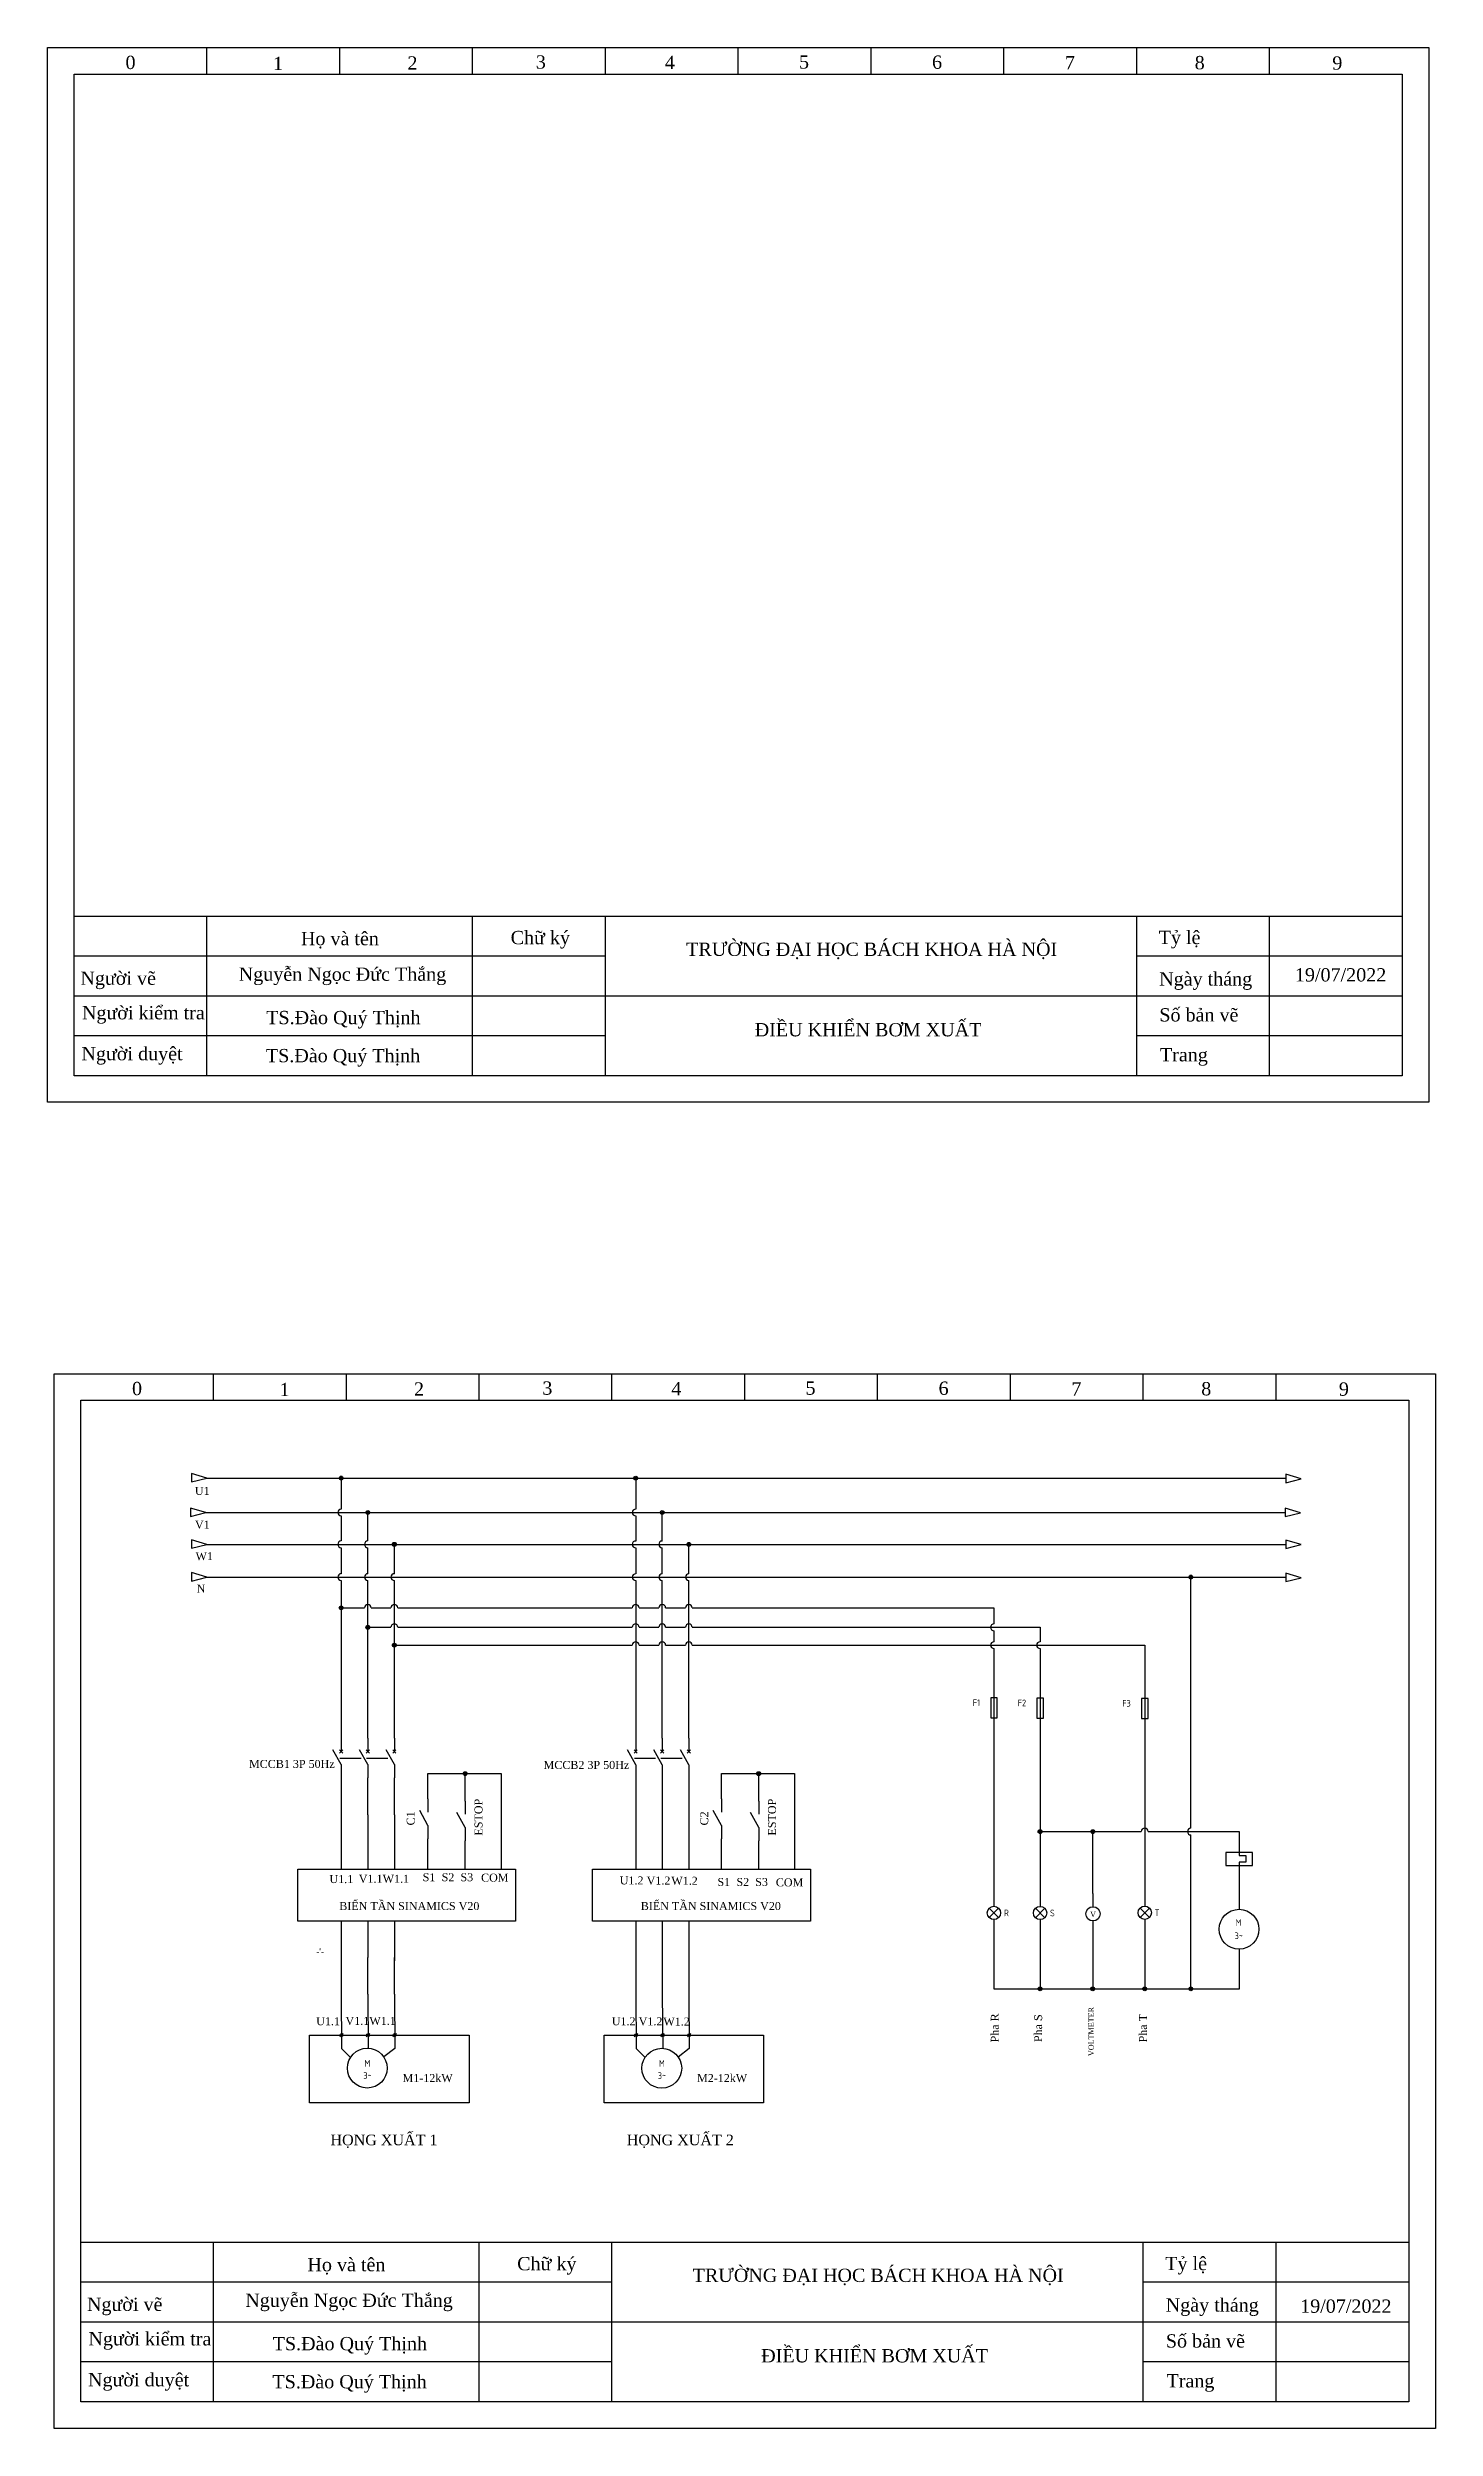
# Model space of a CAD drawing. Header units: inches. Extents: x 1440 to 4102, y 4 to 1474.
# Drawn here: x 1451 to 1974, y 4 to 900 of the extents above; entities that cross this region are included whole.
import ezdxf
from ezdxf.enums import TextEntityAlignment as Align

# ---------------------------------------------------------------- set-up
doc = ezdxf.new("R2010")
doc.units = ezdxf.units.IN
doc.header["$MEASUREMENT"] = 0
for name, color, linetype in [('LINK', 9, 'Continuous'), ('MISC', 7, 'Continuous'), ('SYMS', 7, 'Continuous'), ('TAGS', 150, 'Continuous'), ('WIRES', 7, 'Continuous'), ('XREF', 7, 'Continuous'), ('YEL_14_THHN', 2, 'Continuous')]:
    doc.layers.add(name, color=color, linetype=linetype)
doc.layers.add('Net chu', color=240, linetype='Continuous', lineweight=25)
doc.layers.add('Net vien', color=5, linetype='Continuous', lineweight=25)
doc.styles.get("Standard").update_dxf_attribs({"font": 'times.ttf', "height": 5})
doc.styles.add('WD_IEC', font='ISOCP2.shx', dxfattribs={"width": 0.9, "height": 4})

# ---------------------------------------------------------------- blocks, each defined once
blk = doc.blocks.new('DATN')
at = {"layer": 'Net vien'}
for p, q in [((50, 377), (50, 387)), ((100, 377), (100, 387)), ((150, 377), (150, 387)), ((200, 377), (200, 387)), ((250, 377), (250, 387)), ((300, 377), (300, 387)), ((350, 377), (350, 387)), ((400, 377), (400, 387)), ((400, 377), (400, 387)), ((400, 377), (400, 387)), ((400, 377), (400, 387)), ((400, 377), (400, 387)), ((400, 377), (400, 387)), ((400, 377), (400, 387)), ((400, 377), (400, 387)), ((450, 377), (450, 387)), ((0, 0), (0, 377)), ((0, 377), (500, 377)), ((500, 377), (500, 0)), ((500, 60), (0, 60)), ((50, 0), (50, 60)), ((150, 0), (150, 60)), ((200, 0), (200, 60)), ((400, 0), (400, 60)), ((450, 0), (450, 60)), ((200, 45), (0, 45)), ((500, 45), (400, 45)), ((500, 30), (0, 30)), ((200, 15), (0, 15)), ((500, 15), (400, 15)), ((500, 0), (0, 0)), ((500, 0), (0, 0))]:
    blk.add_line(p, q, dxfattribs=at)
blk.add_lwpolyline([(-10, -10), (-10, 387), (510, 387), (510, -10), (-10, -10)], close=True, dxfattribs=at)
at = {"layer": 'Net chu', "char_height": 5, "attachment_point": 1}
for s, width, insert in [('0', 5.5431, (19.32, 383.92)), ('1', 5.5431, (74.86, 383.54)), ('2', 5.5431, (125.47, 383.73)), ('3', 5.5431, (173.79, 384.09)), ('4', 5.5431, (222.35, 383.89)), ('5', 5.5431, (272.86, 384.09)), ('6', 5.5431, (322.96, 384.04)), ('7', 5.5431, (372.97, 383.78)), ('8', 5.5431, (421.84, 383.84)), ('9', 5.5431, (473.65, 383.71)), ('\\pxqc;Họ và tên', 58.6836, (70.7, 54.14)), ('\\pxqc;Chữ ký', 33.3231, (158.83, 54.51)), ('\\pxql;Tỷ lệ', 33.3231, (408.29, 54.56)), ('\\pxqc;TRƯỜNG ĐẠI HỌC BÁCH KHOA HÀ NỘI', 142.8898, (228.78, 50.11)), ('\\pxql;Người vẽ', 41.5076, (2.36, 39.22)), ('\\pxqc;Nguyễn Ngọc Đức Thắng', 92.8933, (54.57, 40.74)), ('\\pxql;Ngày tháng', 36.6969, (408.48, 38.95)), ('\\pxql;Người kiểm tra', 45.5789, (2.92, 26.23)), ('\\pxql;Số bản vẽ', 33.3231, (408.53, 25.42)), ('\\pxql;Người duyệt', 41.5076, (2.75, 10.82)), ('\\pxql;Trang', 33.3231, (408.76, 10.41))]:
    blk.add_mtext_dynamic_manual_height_columns(s, width=width, gutter_width=25, heights=[0], dxfattribs=dict(at, insert=insert))
blk = doc.blocks.new('WDDOT')
for radius in [0.72, 0.449, 0.223]:
    blk.add_circle((0, 0), radius)
blk = doc.blocks.new('VCB1')
for p, q in [((0, -2.5), (-3.12, 3.12)), ((0.62, 1.88), (-0.62, 3.12)), ((-0.62, 1.88), (0.62, 3.12)), ((0, 7.5), (0, 2.5)), ((0, -2.5), (0, -7.5))]:
    blk.add_line(p, q)
at = {"style": 'WD_IEC'}
for tag, p in [('TAG1', (-8, -1.75)), ('INST', (-8, 5.25)), ('LOC', (-8, 1.75)), ('RATING1', (-8, -6.35)), ('DESC2', (-8, -17.85)), ('DESC1', (-8, -14.35)), ('DESC3', (-8, -21.35))]:
    blk.add_attdef(tag, text='', height=2.5, dxfattribs=at).set_placement(p, align=Align.RIGHT)
blk.add_attdef('TERM01', text='', height=2, rotation=90, dxfattribs=at).set_placement((-1, 7.5), align=Align.RIGHT)
blk.add_attdef('TERM02', (-1, -7.5), '', height=2, rotation=90, dxfattribs=at)
at = {"style": 'WD_IEC', "flags": 1}
for tag, p, height in [('X4LINK', (-2, 0), 0.32), ('X1LINK', (-0.5, 0), 0.32), ('X2TERM01', (0, 7.5), 0.32), ('MFG', (2.75, 6.5), 1.5), ('CAT', (2.75, 4), 1.5), ('X8TERM02', (0, -7.5), 0.32), ('ASSYCODE', (1, -9), 1), ('FAMILY', (1, -10.5), 1), ('CATDESC', (1, -12), 1), ('CONTACT', (1, -13.5), 1), ('COMMON', (2.25, -14.75), 1)]:
    blk.add_attdef(tag, p, '', height=height, dxfattribs=at)
at = {"lineweight": 15, "style": 'WD_IEC'}
blk.add_attdef('XREF', text='', height=2.5, dxfattribs=at).set_placement((-8, -10.35), align=Align.RIGHT)
blk = doc.blocks.new('VCB2')
for p, q in [((0, -2.5), (-3.12, 3.12)), ((0.62, 1.88), (-0.62, 3.12)), ((-0.62, 1.88), (0.62, 3.12)), ((0, 7.5), (0, 2.5)), ((0, -2.5), (0, -7.5))]:
    blk.add_line(p, q)
at = {"style": 'WD_IEC'}
for tag, p in [('INST', (-8, 2.65)), ('LOC', (-8, -0.35)), ('TAG2', (-8, -3.35)), ('DESC3', (-8, -19.35)), ('DESC2', (-8, -16.35)), ('DESC1', (-8, -13.35))]:
    blk.add_attdef(tag, text='', height=2.5, dxfattribs=at).set_placement(p, align=Align.RIGHT)
blk.add_attdef('TERM01', text='', height=2, rotation=90, dxfattribs=at).set_placement((-1, 7.5), align=Align.RIGHT)
blk.add_attdef('TERM02', (-1, -7.5), '', height=2, rotation=90, dxfattribs=at)
at = {"style": 'WD_IEC', "flags": 1}
for tag, p, height in [('X4LINK', (-2.5, 0), 0.32), ('X1LINK', (-0.5, 0), 0.32), ('X2TERM01', (0, 7.5), 0.32), ('X8TERM02', (0, -7.5), 0.32), ('FAMILY', (1, -10.5), 1), ('CONTACT', (1, -13.5), 1)]:
    blk.add_attdef(tag, p, '', height=height, dxfattribs=at)
blk.add_attdef('RATING1', text='', height=2.5, dxfattribs=at).set_placement((-8, -6.35), align=Align.RIGHT)
at = {"lineweight": 15, "style": 'WD_IEC'}
blk.add_attdef('XREF', text='', height=2.5, dxfattribs=at).set_placement((-8, -10.35), align=Align.RIGHT)
blk = doc.blocks.new('VMO1M11')
blk.add_circle((0, 0), 7.5)
at = {"style": 'WD_IEC'}
for tag, p in [('INST', (-13.29, 9.84)), ('LOC', (-13.29, 6.84)), ('RATING1', (-13.29, -0.21)), ('TAG1', (-13.29, 3.84)), ('DESC2', (-13.29, -10.51)), ('DESC1', (-13.29, -7.51)), ('DESC3', (-13.29, -13.51))]:
    blk.add_attdef(tag, text='', height=2.5, dxfattribs=at).set_placement(p, align=Align.RIGHT)
for tag, p in [('TERM03', (-0.61, 7.61)), ('TERM04', (-6.53, -6.84)), ('TERM05', (8.5, -7.14))]:
    blk.add_attdef(tag, p, '', height=2, rotation=90, dxfattribs=at)
for tag, p in [('TERM01', (-6.5, 6.69)), ('TERM02', (8.52, 7.1)), ('TERM06', (-0.25, -8.24))]:
    blk.add_attdef(tag, text='', height=2, rotation=90, dxfattribs=at).set_placement(p, align=Align.RIGHT)
at = {"style": 'WD_IEC', "flags": 1}
for tag, p, height in [('X4LINK', (-7.55, -0.02), 0.32), ('X0TERM01', (-4.35, 6.11), 0.32), ('X2TERM03', (0, 7.5), 0.32), ('X0TERM02', (4.36, 6.11), 0.32), ('X1LINK', (7.45, -0.02), 0.32), ('X0TERM04', (-4.35, -6.11), 0.32), ('X8TERM06', (0, -7.5), 0.32), ('X0TERM05', (4.36, -6.11), 0.32), ('MFG', (10.74, -2.06), 1.5), ('CAT', (10.74, -4.56), 1.5), ('ASSYCODE', (10.85, -6.37), 1), ('FAMILY', (10.85, -7.87), 1), ('CATDESC', (10.85, -9.37), 1)]:
    blk.add_attdef(tag, p, '', height=height, dxfattribs=at)
at = {"style": 'WD_IEC'}
for tag, p in [('M', (0.03, 0.56)), ('3~', (0.06, -4.04))]:
    blk.add_attdef(tag, text='', height=2.5, dxfattribs=at).set_placement(p, align=Align.CENTER)
at = {"lineweight": 15, "style": 'WD_IEC'}
blk.add_attdef('XREF', text='', height=2.5, dxfattribs=at).set_placement((-13.29, -4.51), align=Align.RIGHT)
at = {"style": 'WD_IEC', "width": 0.9}
blk.add_attdef('WDTAGALT', text='', height=2.5, dxfattribs=at).set_placement((-13.29, -16.51), align=Align.RIGHT)
blk = doc.blocks.new('VLT1R')
for p, q in [((-1.77, -1.77), (1.77, 1.77)), ((1.77, -1.77), (-1.77, 1.77)), ((0, 7.5), (0, 2.5)), ((0, -2.5), (0, -7.5))]:
    blk.add_line(p, q)
blk.add_circle((0, 0), 2.5)
at = {"style": 'WD_IEC'}
for tag, p in [('INST', (-5.5, 10.25)), ('LOC', (-5.5, 6.75)), ('TAG1', (-5.5, 3.25)), ('DESC2', (-5.5, -9.85)), ('DESC1', (-5.5, -6.35)), ('DESC3', (-5.5, -13.35))]:
    blk.add_attdef(tag, text='', height=2.5, dxfattribs=at).set_placement(p, align=Align.RIGHT)
at = {"style": 'WD_IEC', "flags": 9}
for tag, p in [('MFG', (-6, -0.25)), ('CAT', (-6, -2.75))]:
    blk.add_attdef(tag, text='', height=1.5, dxfattribs=at).set_placement(p, align=Align.RIGHT)
at = {"style": 'WD_IEC'}
blk.add_attdef('TERM01', text='', height=2, rotation=90, dxfattribs=at).set_placement((-1, 7.5), align=Align.RIGHT)
blk.add_attdef('TERM02', (-1, -7.5), '', height=2, rotation=90, dxfattribs=at)
at = {"style": 'WD_IEC', "flags": 1}
for tag, p, height in [('X4LINK', (-3, 0), 0.32), ('X2TERM01', (0, 7.5), 0.32), ('X1LINK', (3, 0), 0.32), ('X8TERM02', (0, -7.5), 0.32), ('ASSYCODE', (1, -4), 1), ('FAMILY', (1, -5.5), 1), ('CATDESC', (1, -7), 1)]:
    blk.add_attdef(tag, p, '', height=height, dxfattribs=at)
at = {"lineweight": 13, "style": 'WD_IEC'}
blk.add_attdef('COLOR', text='', height=2.5, dxfattribs=at).set_placement((3.75, 0), align=Align.MIDDLE_LEFT)
at = {"lineweight": 15, "style": 'WD_IEC'}
for tag, p in [('XREF', (-5.5, -18)), ('WDTAGALT', (-5.5, -22))]:
    blk.add_attdef(tag, text='', height=2.5, dxfattribs=at).set_placement(p, align=Align.RIGHT)
blk = doc.blocks.new('VFU1')
blk.add_line((0, 7.5), (0, -7.5))
blk.add_lwpolyline([(-1.25, 3.75), (-1.25, -3.75), (1.25, -3.75), (1.25, 3.75)], close=True)
at = {"style": 'WD_IEC'}
for tag, p in [('INST', (-5.25, 7.75)), ('TAG1', (-5.25, 0.75)), ('LOC', (-5.25, 4.25)), ('RATING1', (-5.25, -3.75)), ('XREF', (-5.25, -7.75)), ('DESC3', (-5.25, -18.6)), ('DESC2', (-5.25, -15.1)), ('DESC1', (-5.25, -11.6))]:
    blk.add_attdef(tag, text='', height=2.5, dxfattribs=at).set_placement(p, align=Align.RIGHT)
blk.add_attdef('TERM01', text='', height=2, rotation=90, dxfattribs=at).set_placement((-1, 7.5), align=Align.RIGHT)
blk.add_attdef('TERM02', (-1, -7.5), '', height=2, rotation=90, dxfattribs=at)
at = {"style": 'WD_IEC', "flags": 1}
for tag, p, height in [('X4LINK', (-1.25, 0), 0.32), ('X2TERM01', (0, 7.5), 0.32), ('X1LINK', (1.25, 0), 0.32), ('MFG', (2.75, 6.5), 1.5), ('CAT', (2.75, 4), 1.5), ('X8TERM02', (0, -7.5), 0.32), ('ASSYCODE', (2.25, -4), 1), ('FAMILY', (2.25, -5.5), 1), ('CATDESC', (2.25, -7), 1)]:
    blk.add_attdef(tag, p, '', height=height, dxfattribs=at)
blk = doc.blocks.new('VOL1')
for p, q in [((-5, 2.5), (-5, -2.5)), ((5, 2.5), (-5, 2.5)), ((0, 7.5), (0, 1.25)), ((0, 1.25), (2.5, 1.25)), ((2.5, 1.25), (2.5, -1.25)), ((5, -2.5), (5, 2.5)), ((-5, -2.5), (5, -2.5)), ((0, -1.25), (0, -7.5)), ((2.5, -1.25), (0, -1.25))]:
    blk.add_line(p, q)
at = {"style": 'WD_IEC'}
for tag, p in [('INST', (-6.5, 9)), ('RATING1', (-6.5, -2.5)), ('TAG1', (-6.5, 2)), ('LOC', (-6.5, 5.5)), ('DESC1', (-6.5, -10.35)), ('XREF', (-6.5, -6.5)), ('DESC3', (-6.5, -17.35)), ('DESC2', (-6.5, -13.85))]:
    blk.add_attdef(tag, text='', height=2.5, dxfattribs=at).set_placement(p, align=Align.RIGHT)
at = {"style": 'WD_IEC', "flags": 1}
for tag, p, height in [('X4LINK', (-5, 0), 0.32), ('X2TERM01', (0, 7.5), 0.32), ('MFG', (2.75, 6.5), 1.5), ('CAT', (2.75, 4), 1.5), ('X1LINK', (5, 0), 0.32), ('X8TERM02', (0, -7.5), 0.32), ('ASSYCODE', (1, -4), 1), ('FAMILY', (1, -5.5), 1), ('CATDESC', (1, -7), 1)]:
    blk.add_attdef(tag, p, '', height=height, dxfattribs=at)
at = {"style": 'WD_IEC'}
blk.add_attdef('TERM01', text='', height=2, rotation=90, dxfattribs=at).set_placement((-1, 7.5), align=Align.RIGHT)
blk.add_attdef('TERM02', (-1, -7.5), '', height=2, rotation=90, dxfattribs=at)
blk = doc.blocks.new('VMO13')
blk.add_circle((0, 0), 7.5)
at = {"style": 'WD_IEC'}
for tag, p in [('INST', (-12.88, 12.75)), ('LOC', (-12.88, 9.25)), ('DESC2', (-12.88, -2)), ('DESC1', (-12.88, 1.5)), ('TAG1', (-12.88, 5.75)), ('RATING1', (-12.88, -9)), ('DESC3', (-12.88, -5.5)), ('RATING4', (-12.95, -19.58)), ('RATING3', (-12.88, -16)), ('RATING2', (-12.88, -12.5))]:
    blk.add_attdef(tag, text='', height=2.5, dxfattribs=at).set_placement(p, align=Align.RIGHT)
blk.add_attdef('TERM02', (-0.69, 7.75), '', height=2, rotation=90, dxfattribs=at)
at = {"style": 'WD_IEC', "flags": 1}
for tag, p, height in [('MFG', (12.75, 9), 1.5), ('X4LINK', (-7.5, 0), 0.32), ('X0TERM01', (-6.4, 3.9), 0.32), ('X2TERM02', (0, 7.5), 0.32), ('X0TERM03', (6.4, 3.9), 0.32), ('X1LINK', (7.5, 0), 0.32), ('CAT', (12.75, 6.5), 1.5), ('X8TERM04', (0, -7.5), 0.32), ('ASSYCODE', (1, -9), 1), ('FAMILY', (1, -10.5), 1), ('CATDESC', (1, -12), 1)]:
    blk.add_attdef(tag, p, '', height=height, dxfattribs=at)
at = {"style": 'WD_IEC'}
for tag, p in [('TERM01', (-7.35, 4.34)), ('TERM03', (9.35, 4.53)), ('TERM04', (-0.59, -7.92))]:
    blk.add_attdef(tag, text='', height=2, rotation=90, dxfattribs=at).set_placement(p, align=Align.RIGHT)
for tag, p in [('M', (-0.22, 1.27)), ('3~', (-0.12, -3.73))]:
    blk.add_attdef(tag, text='', height=2.5, dxfattribs=at).set_placement(p, align=Align.CENTER)
at = {"lineweight": 15, "style": 'WD_IEC'}
blk.add_attdef('XREF', text='', height=2.5, dxfattribs=at).set_placement((-13.19, -22.86), align=Align.RIGHT)
blk = doc.blocks.new('VCR21')
for p, q in [((0, -2.5), (-3.12, 3.12)), ((0, 7.5), (0, 2.5)), ((0, -2.5), (0, -7.5))]:
    blk.add_line(p, q)
at = {"style": 'WD_IEC'}
for tag, p in [('INST', (-5.25, 6.75)), ('TAG2', (-5.25, 0.75)), ('LOC', (-5.25, 3.75)), ('DESC2', (-5.25, -9.75)), ('DESC1', (-5.25, -6.75)), ('XREF', (-5.25, -3.75)), ('DESC3', (-5.25, -12.75))]:
    blk.add_attdef(tag, text='', height=2.5, dxfattribs=at).set_placement(p, align=Align.RIGHT)
blk.add_attdef('TERM01', text='', height=2, rotation=90, dxfattribs=at).set_placement((-1, 7.5), align=Align.RIGHT)
blk.add_attdef('TERM02', (-1, -7.5), '', height=2, rotation=90, dxfattribs=at)
at = {"style": 'WD_IEC', "flags": 1}
for tag, p, height in [('X4LINK', (-2.75, 0), 0.32), ('X1LINK', (-0.5, 0), 0.32), ('X2TERM01', (0, 7.5), 0.32), ('X8TERM02', (0, -7.5), 0.32), ('CONTACT', (4, -3.5), 1), ('FAMILY', (4, -5), 1), ('COMMON', (5.25, -4.75), 1)]:
    blk.add_attdef(tag, p, '', height=height, dxfattribs=at)

msp = doc.modelspace()

# ---------------------------------------------------------------- linework, layer by layer
for p, q in [((1505.46, 362.92), (1505.46, 359.77)), ((1511.23, 361.24), (1505.46, 362.92)), ((1505.46, 362.92), (1505.46, 359.77)), ((1511.23, 361.24), (1505.46, 362.92)), ((1505.46, 359.77), (1511.23, 361.24)), ((1505.46, 359.77), (1511.23, 361.24)), ((1917.49, 362.66), (1917.49, 359.51)), ((1923.25, 360.99), (1917.49, 362.66)), ((1917.49, 362.66), (1917.49, 359.51)), ((1923.25, 360.99), (1917.49, 362.66)), ((1917.49, 359.51), (1923.25, 360.99)), ((1917.49, 359.51), (1923.25, 360.99)), ((1505.13, 349.97), (1505.13, 346.82)), ((1510.89, 348.3), (1505.13, 349.97)), ((1505.13, 349.97), (1505.13, 346.82)), ((1510.89, 348.3), (1505.13, 349.97)), ((1917.2, 349.89), (1917.2, 346.73)), ((1922.96, 348.21), (1917.2, 349.89)), ((1917.2, 349.89), (1917.2, 346.73)), ((1922.96, 348.21), (1917.2, 349.89)), ((1505.13, 346.82), (1510.89, 348.3)), ((1505.13, 346.82), (1510.89, 348.3)), ((1917.2, 346.73), (1922.96, 348.21)), ((1917.2, 346.73), (1922.96, 348.21)), ((1505.46, 337.98), (1505.46, 334.83)), ((1511.22, 336.3), (1505.46, 337.98)), ((1505.46, 337.98), (1505.46, 334.83)), ((1511.22, 336.3), (1505.46, 337.98)), ((1505.46, 334.83), (1511.22, 336.3)), ((1505.46, 334.83), (1511.22, 336.3)), ((1917.48, 337.9), (1917.48, 334.75)), ((1923.25, 336.22), (1917.48, 337.9)), ((1917.48, 337.9), (1917.48, 334.75)), ((1923.25, 336.22), (1917.48, 337.9)), ((1917.48, 334.75), (1923.25, 336.22)), ((1917.48, 334.75), (1923.25, 336.22)), ((1505.46, 325.65), (1505.46, 322.5)), ((1511.22, 323.97), (1505.46, 325.65)), ((1505.46, 325.65), (1505.46, 322.5)), ((1511.22, 323.97), (1505.46, 325.65)), ((1505.46, 322.5), (1511.22, 323.97)), ((1505.46, 322.5), (1511.22, 323.97)), ((1917.49, 325.43), (1917.49, 322.28)), ((1923.26, 323.75), (1917.49, 325.43)), ((1917.49, 325.43), (1917.49, 322.28)), ((1923.26, 323.75), (1917.49, 325.43)), ((1917.49, 322.28), (1923.26, 323.75)), ((1917.49, 322.28), (1923.26, 323.75)), ((1844.86, 204.9), (1844.86, 199.94)), ((1844.86, 204.9), (1844.86, 199.94)), ((1844.85, 194.54), (1844.82, 190.01)), ((1844.85, 194.54), (1844.82, 190.01)), ((1561.84, 166.93), (1562, 146.5)), ((1561.84, 166.93), (1562, 146.5)), ((1571.84, 166.93), (1572, 146.63)), ((1571.84, 166.93), (1572, 146.63)), ((1581.84, 166.93), (1582, 146.5)), ((1581.84, 166.93), (1582, 146.5)), ((1672.7, 166.91), (1672.86, 146.48)), ((1672.7, 166.91), (1672.86, 146.48)), ((1682.7, 166.91), (1682.86, 146.61)), ((1682.7, 166.91), (1682.86, 146.61)), ((1692.7, 166.91), (1692.86, 146.49)), ((1692.7, 166.91), (1692.86, 146.49)), ((1562.62, 152.17), (1561.28, 150.98)), ((1562.62, 152.17), (1561.28, 150.98)), ((1562, 146.5), (1565.35, 143.18)), ((1562, 146.5), (1565.35, 143.18)), ((1572.62, 152.17), (1571.29, 150.98)), ((1572.62, 152.17), (1571.29, 150.98)), ((1582, 146.5), (1577.88, 143.34)), ((1582, 146.5), (1577.88, 143.34)), ((1582.62, 152.15), (1581.29, 150.97)), ((1582.62, 152.15), (1581.29, 150.97)), ((1673.48, 152.15), (1672.15, 150.97)), ((1673.48, 152.15), (1672.15, 150.97)), ((1672.86, 146.48), (1676.21, 143.16)), ((1672.86, 146.48), (1676.21, 143.16)), ((1683.48, 152.15), (1682.15, 150.97)), ((1683.48, 152.15), (1682.15, 150.97)), ((1692.86, 146.49), (1688.74, 143.32)), ((1692.86, 146.49), (1688.74, 143.32)), ((1693.48, 152.13), (1692.15, 150.95)), ((1693.48, 152.13), (1692.15, 150.95))]:
    msp.add_line(p, q)
for points in [[(1545.5, 214), (1627.5, 214), (1627.5, 194.5), (1545.5, 194.5)], [(1545.5, 214), (1627.5, 214), (1627.5, 194.5), (1545.5, 194.5)], [(1656.5, 214), (1738.5, 214), (1738.5, 194.5), (1656.5, 194.5)], [(1549.94, 151.58), (1609.95, 151.58), (1609.95, 126.12), (1549.94, 126.12)], [(1549.94, 151.58), (1609.95, 151.58), (1609.95, 126.12), (1549.94, 126.12)], [(1660.81, 151.56), (1720.81, 151.56), (1720.81, 126.11), (1660.81, 126.11)], [(1660.81, 151.56), (1720.81, 151.56), (1720.81, 126.11), (1660.81, 126.11)]]:
    msp.add_lwpolyline(points, close=True)
for centre, radius in [((1844.85, 197.23), 2.69), ((1844.85, 197.23), 2.69), ((1561.96, 151.58), 0.548), ((1561.96, 151.58), 0.548), ((1571.96, 151.58), 0.548), ((1571.96, 151.58), 0.548), ((1581.96, 151.57), 0.548), ((1581.96, 151.57), 0.548), ((1672.82, 151.56), 0.548), ((1672.82, 151.56), 0.548), ((1682.82, 151.56), 0.548), ((1682.82, 151.56), 0.548), ((1692.82, 151.55), 0.548), ((1692.82, 151.55), 0.548)]:
    msp.add_circle(centre, radius)
at = {"layer": 'LINK'}
for points in [[(1561.34, 255.88), (1569.34, 255.88)], [(1561.34, 255.88), (1569.34, 255.88)], [(1571.34, 255.88), (1579.34, 255.88)], [(1571.34, 255.88), (1579.34, 255.88)], [(1672.2, 255.86), (1680.2, 255.86)], [(1672.2, 255.86), (1680.2, 255.86)], [(1682.2, 255.86), (1690.2, 255.86)], [(1682.2, 255.86), (1690.2, 255.86)]]:
    msp.add_lwpolyline(points, dxfattribs=at)
at = {"layer": 'YEL_14_THHN'}
for p, q in [((1511.23, 361.24), (1917.49, 361.24)), ((1511.23, 361.24), (1917.49, 361.24)), ((1561.84, 361.24), (1561.84, 349.57)), ((1561.84, 361.24), (1561.84, 349.57)), ((1672.7, 361.22), (1672.7, 349.55)), ((1672.7, 361.22), (1672.7, 349.55)), ((1510.89, 348.3), (1917.16, 348.3)), ((1510.89, 348.3), (1917.16, 348.3)), ((1561.84, 347.03), (1561.84, 337.57)), ((1561.84, 347.03), (1561.84, 337.57)), ((1571.84, 337.57), (1571.84, 348.3)), ((1571.84, 337.57), (1571.84, 348.3)), ((1672.7, 347.01), (1672.7, 337.56)), ((1672.7, 347.01), (1672.7, 337.56)), ((1682.7, 337.56), (1682.7, 348.28)), ((1682.7, 337.56), (1682.7, 348.28)), ((1511.23, 336.3), (1917.49, 336.3)), ((1511.23, 336.3), (1917.49, 336.3)), ((1561.84, 335.03), (1561.84, 325.25)), ((1561.84, 335.03), (1561.84, 325.25)), ((1571.84, 325.25), (1571.84, 335.03)), ((1571.84, 325.25), (1571.84, 335.03)), ((1581.84, 325.25), (1581.84, 336.3)), ((1581.84, 325.25), (1581.84, 336.3)), ((1672.7, 335.02), (1672.7, 325.23)), ((1672.7, 335.02), (1672.7, 325.23)), ((1682.7, 325.23), (1682.7, 335.02)), ((1682.7, 325.23), (1682.7, 335.02)), ((1692.7, 325.23), (1692.7, 336.29)), ((1692.7, 325.23), (1692.7, 336.29)), ((1511.23, 323.98), (1917.49, 323.98)), ((1511.23, 323.98), (1917.49, 323.98)), ((1561.84, 322.71), (1561.84, 263.38)), ((1561.84, 322.71), (1561.84, 263.38)), ((1571.84, 263.38), (1571.84, 322.71)), ((1571.84, 263.38), (1571.84, 322.71)), ((1581.84, 263.38), (1581.84, 322.71)), ((1581.84, 263.38), (1581.84, 322.71)), ((1672.7, 322.69), (1672.7, 263.36)), ((1672.7, 322.69), (1672.7, 263.36)), ((1682.7, 263.36), (1682.7, 322.69)), ((1682.7, 263.36), (1682.7, 322.69)), ((1692.7, 263.36), (1692.7, 322.69)), ((1692.7, 263.36), (1692.7, 322.69)), ((1881.7, 229.44), (1881.7, 323.98)), ((1881.7, 229.44), (1881.7, 323.98)), ((1561.84, 312.41), (1570.57, 312.41)), ((1561.84, 312.41), (1570.57, 312.41)), ((1571.84, 305.07), (1580.57, 305.07)), ((1571.84, 305.07), (1580.57, 305.07)), ((1573.11, 312.41), (1580.57, 312.41)), ((1573.11, 312.41), (1580.57, 312.41)), ((1583.11, 312.41), (1671.43, 312.41)), ((1583.11, 312.41), (1671.43, 312.41)), ((1583.11, 305.07), (1671.43, 305.07)), ((1583.11, 305.07), (1671.43, 305.07)), ((1673.97, 312.41), (1681.43, 312.41)), ((1673.97, 312.41), (1681.43, 312.41)), ((1673.97, 305.07), (1681.43, 305.07)), ((1673.97, 305.07), (1681.43, 305.07)), ((1683.97, 312.41), (1691.43, 312.41)), ((1683.97, 312.41), (1691.43, 312.41)), ((1683.97, 305.07), (1691.43, 305.07)), ((1683.97, 305.07), (1691.43, 305.07)), ((1693.97, 312.41), (1807.59, 312.41)), ((1693.97, 312.41), (1807.59, 312.41)), ((1693.97, 305.07), (1824.93, 305.07)), ((1693.97, 305.07), (1824.93, 305.07)), ((1807.59, 312.41), (1807.59, 306.34)), ((1807.59, 312.41), (1807.59, 306.34)), ((1824.93, 305.07), (1824.93, 299.64)), ((1824.93, 305.07), (1824.93, 299.64)), ((1581.84, 298.37), (1671.43, 298.37)), ((1581.84, 298.37), (1671.43, 298.37)), ((1673.97, 298.37), (1681.43, 298.37)), ((1673.97, 298.37), (1681.43, 298.37)), ((1683.97, 298.37), (1691.43, 298.37)), ((1683.97, 298.37), (1691.43, 298.37)), ((1693.97, 298.37), (1864.33, 298.37)), ((1693.97, 298.37), (1864.33, 298.37)), ((1807.59, 303.8), (1807.59, 299.64)), ((1807.59, 303.8), (1807.59, 299.64)), ((1807.59, 297.1), (1807.59, 282.22)), ((1807.59, 297.1), (1807.59, 282.22)), ((1824.93, 297.1), (1824.93, 282.11)), ((1824.93, 297.1), (1824.93, 282.11)), ((1864.33, 298.37), (1864.33, 281.97)), ((1864.33, 298.37), (1864.33, 281.97)), ((1807.59, 267.22), (1807.59, 205.05)), ((1807.59, 267.22), (1807.59, 205.05)), ((1824.93, 267.11), (1824.93, 205.02)), ((1824.93, 267.11), (1824.93, 205.02)), ((1864.33, 266.97), (1864.33, 204.98)), ((1864.33, 266.97), (1864.33, 204.98)), ((1561.84, 248.38), (1561.84, 234.54)), ((1561.84, 248.38), (1561.84, 234.54)), ((1571.84, 234.54), (1571.84, 248.38)), ((1571.84, 234.54), (1571.84, 248.38)), ((1581.84, 234.54), (1581.84, 248.38)), ((1581.84, 234.54), (1581.84, 248.38)), ((1594.5, 250), (1622, 250)), ((1594.5, 240.5), (1594.5, 250)), ((1594.5, 250), (1622, 250)), ((1594.5, 240.5), (1594.5, 250)), ((1608.5, 239.69), (1608.5, 250)), ((1608.5, 239.69), (1608.5, 250)), ((1622, 250), (1622, 214)), ((1622, 250), (1622, 214)), ((1672.7, 248.36), (1672.7, 214)), ((1682.7, 248.36), (1682.7, 214)), ((1692.7, 248.36), (1692.7, 214)), ((1705, 250), (1732.5, 250)), ((1705, 240.5), (1705, 250)), ((1719, 239.69), (1719, 250)), ((1732.5, 250), (1732.5, 214)), ((1561.84, 235.5), (1561.84, 214)), ((1571.84, 234.54), (1571.84, 214)), ((1581.84, 234.54), (1581.84, 214)), ((1594.5, 214), (1594.5, 225.5)), ((1594.5, 214), (1594.5, 225.5)), ((1608.5, 214), (1608.5, 224.69)), ((1608.5, 214), (1608.5, 224.69)), ((1705, 214), (1705, 225.5)), ((1719, 214), (1719, 224.69)), ((1824.93, 228.17), (1863.06, 228.17)), ((1824.93, 228.17), (1863.06, 228.17)), ((1844.79, 204.9), (1844.79, 228.17)), ((1844.79, 204.9), (1844.79, 228.17)), ((1865.6, 228.17), (1899.85, 228.17)), ((1865.6, 228.17), (1899.85, 228.17)), ((1881.7, 168.99), (1881.7, 226.9)), ((1881.7, 168.99), (1881.7, 226.9)), ((1899.85, 228.17), (1899.85, 225.37)), ((1899.85, 228.17), (1899.85, 225.37)), ((1899.85, 210.37), (1899.85, 198.93)), ((1899.85, 210.37), (1899.85, 198.93)), ((1561.84, 194.5), (1561.84, 180.75)), ((1571.84, 194.5), (1571.84, 180.75)), ((1581.84, 194.5), (1581.84, 179.5)), ((1672.7, 194.5), (1672.7, 166.91)), ((1682.7, 194.5), (1682.7, 166.91)), ((1692.7, 194.5), (1692.7, 166.91)), ((1807.58, 190.06), (1807.58, 168.99)), ((1807.58, 190.06), (1807.58, 168.99)), ((1824.93, 190.04), (1824.93, 168.99)), ((1824.93, 190.04), (1824.93, 168.99)), ((1844.74, 190.01), (1844.74, 168.99)), ((1844.74, 190.01), (1844.74, 168.99)), ((1864.33, 190.14), (1864.33, 168.99)), ((1864.33, 190.14), (1864.33, 168.99)), ((1561.84, 180.75), (1561.84, 166.93)), ((1561.84, 180.75), (1561.84, 166.93)), ((1571.84, 166.93), (1571.84, 180.75)), ((1571.84, 166.93), (1571.84, 180.75)), ((1581.84, 166.93), (1581.84, 180.75)), ((1581.84, 166.93), (1581.84, 180.75)), ((1899.85, 183.93), (1899.85, 168.99)), ((1899.85, 183.93), (1899.85, 168.99)), ((1807.58, 168.99), (1899.96, 168.99)), ((1807.58, 168.99), (1899.96, 168.99))]:
    msp.add_line(p, q, dxfattribs=at)
for centre, start, end in [((1561.84, 348.3), 90, 270), ((1561.84, 348.3), 90, 270), ((1672.7, 348.28), 90, 270), ((1672.7, 348.28), 90, 270), ((1561.84, 336.3), 90, 270), ((1561.84, 336.3), 90, 270), ((1571.84, 336.3), 90, 270), ((1571.84, 336.3), 90, 270), ((1672.7, 336.29), 90, 270), ((1672.7, 336.29), 90, 270), ((1682.7, 336.29), 90, 270), ((1682.7, 336.29), 90, 270), ((1561.84, 323.98), 90, 270), ((1561.84, 323.98), 90, 270), ((1571.84, 323.98), 90, 270), ((1571.84, 323.98), 90, 270), ((1581.84, 323.98), 90, 270), ((1581.84, 323.98), 90, 270), ((1672.7, 323.96), 90, 270), ((1672.7, 323.96), 90, 270), ((1682.7, 323.96), 90, 270), ((1682.7, 323.96), 90, 270), ((1692.7, 323.96), 90, 270), ((1692.7, 323.96), 90, 270), ((1571.84, 312.41), 0, 180), ((1571.84, 312.41), 0, 180), ((1581.84, 312.41), 0, 180), ((1581.84, 312.41), 0, 180), ((1672.7, 312.41), 0, 180), ((1672.7, 312.41), 0, 180), ((1682.7, 312.41), 0, 180), ((1682.7, 312.41), 0, 180), ((1692.7, 312.41), 0, 180), ((1692.7, 312.41), 0, 180), ((1581.84, 305.07), 0, 180), ((1581.84, 305.07), 0, 180), ((1672.7, 305.07), 0, 180), ((1672.7, 305.07), 0, 180), ((1682.7, 305.07), 0, 180), ((1682.7, 305.07), 0, 180), ((1692.7, 305.07), 0, 180), ((1692.7, 305.07), 0, 180), ((1807.59, 305.07), 90, 270), ((1807.59, 305.07), 90, 270), ((1672.7, 298.37), 0, 180), ((1672.7, 298.37), 0, 180), ((1682.7, 298.37), 0, 180), ((1682.7, 298.37), 0, 180), ((1692.7, 298.37), 0, 180), ((1692.7, 298.37), 0, 180), ((1807.59, 298.37), 90, 270), ((1807.59, 298.37), 90, 270), ((1824.93, 298.37), 90, 270), ((1824.93, 298.37), 90, 270), ((1864.33, 228.17), 0, 180), ((1864.33, 228.17), 0, 180), ((1881.7, 228.17), 90, 270), ((1881.7, 228.17), 90, 270)]:
    msp.add_arc(centre, 1.27, start, end, dxfattribs=at)

# ---------------------------------------------------------------- block references
for p in [(1561.84, 361.24), (1561.84, 361.24), (1672.7, 361.22), (1672.7, 361.22)]:
    msp.add_blockref('WDDOT', p)
at = {"layer": 'Net chu'}
for p in [(1461.31, 512.69), (1463.77, 13.54), (1463.77, 13.54)]:
    msp.add_blockref('DATN', p, dxfattribs=at)
at = {"layer": 'SYMS'}
for name, p in [('WDDOT', (1571.84, 348.3)), ('WDDOT', (1571.84, 348.3)), ('WDDOT', (1682.7, 348.28)), ('WDDOT', (1682.7, 348.28)), ('WDDOT', (1581.84, 336.3)), ('WDDOT', (1581.84, 336.3)), ('WDDOT', (1692.7, 336.29)), ('WDDOT', (1692.7, 336.29)), ('WDDOT', (1881.7, 323.98)), ('WDDOT', (1881.7, 323.98)), ('WDDOT', (1561.84, 312.41)), ('WDDOT', (1561.84, 312.41)), ('WDDOT', (1571.84, 305.07)), ('WDDOT', (1571.84, 305.07)), ('WDDOT', (1581.84, 298.37)), ('WDDOT', (1581.84, 298.37)), ('VCB1', (1561.84, 255.88)), ('VCB1', (1561.84, 255.88)), ('VCB2', (1571.84, 255.88)), ('VCB2', (1571.84, 255.88)), ('VCB2', (1581.84, 255.88)), ('VCB2', (1581.84, 255.88)), ('VCB1', (1672.7, 255.86)), ('VCB1', (1672.7, 255.86)), ('VCB2', (1682.7, 255.86)), ('VCB2', (1682.7, 255.86)), ('VCB2', (1692.7, 255.86)), ('VCB2', (1692.7, 255.86)), ('WDDOT', (1608.5, 250)), ('WDDOT', (1608.5, 250)), ('WDDOT', (1719, 250)), ('VCR21', (1594.5, 233)), ('VCR21', (1594.5, 233)), ('VCR21', (1608.5, 232.19)), ('VCR21', (1608.5, 232.19)), ('VCR21', (1705, 233)), ('VCR21', (1719, 232.19)), ('WDDOT', (1824.93, 228.17)), ('WDDOT', (1824.93, 228.17)), ('WDDOT', (1844.79, 228.17)), ('WDDOT', (1844.79, 228.17)), ('VOL1', (1899.85, 217.87)), ('VOL1', (1899.85, 217.87)), ('WDDOT', (1824.93, 168.99)), ('WDDOT', (1824.93, 168.99)), ('WDDOT', (1844.74, 168.99)), ('WDDOT', (1844.74, 168.99)), ('WDDOT', (1864.33, 168.99)), ('WDDOT', (1864.33, 168.99)), ('WDDOT', (1881.7, 168.99)), ('WDDOT', (1881.7, 168.99))]:
    msp.add_blockref(name, p, dxfattribs=at)
ref = msp.add_blockref('VFU1', (1807.59, 274.72), dxfattribs=at)
ref.add_attrib('TAG1', 'F1', dxfattribs={"layer": 'TAGS', "height": 2.5, "style": 'WD_IEC'}).set_placement((1802.34, 275.47), align=Align.RIGHT)
ref = msp.add_blockref('VFU1', (1807.59, 274.72), dxfattribs=at)
ref.add_attrib('TAG1', 'F1', dxfattribs={"layer": 'TAGS', "height": 2.5, "style": 'WD_IEC'}).set_placement((1802.34, 275.47), align=Align.RIGHT)
ref = msp.add_blockref('VFU1', (1824.93, 274.61), dxfattribs=at)
ref.add_attrib('TAG1', 'F2', dxfattribs={"layer": 'TAGS', "height": 2.5, "style": 'WD_IEC'}).set_placement((1819.68, 275.36), align=Align.RIGHT)
ref = msp.add_blockref('VFU1', (1824.93, 274.61), dxfattribs=at)
ref.add_attrib('TAG1', 'F2', dxfattribs={"layer": 'TAGS', "height": 2.5, "style": 'WD_IEC'}).set_placement((1819.68, 275.36), align=Align.RIGHT)
ref = msp.add_blockref('VFU1', (1864.33, 274.47), dxfattribs=at)
ref.add_attrib('TAG1', 'F3', dxfattribs={"layer": 'TAGS', "height": 2.5, "style": 'WD_IEC'}).set_placement((1859.08, 275.22), align=Align.RIGHT)
ref = msp.add_blockref('VFU1', (1864.33, 274.47), dxfattribs=at)
ref.add_attrib('TAG1', 'F3', dxfattribs={"layer": 'TAGS', "height": 2.5, "style": 'WD_IEC'}).set_placement((1859.08, 275.22), align=Align.RIGHT)
ref = msp.add_blockref('VLT1R', (1807.58, 197.56), dxfattribs=at)
ref.add_attrib('COLOR', 'R', dxfattribs={"layer": 'MISC', "lineweight": 13, "height": 2.5, "style": 'WD_IEC'}).set_placement((1811.33, 197.56), align=Align.MIDDLE_LEFT)
ref = msp.add_blockref('VLT1R', (1807.58, 197.56), dxfattribs=at)
ref.add_attrib('COLOR', 'R', dxfattribs={"layer": 'MISC', "lineweight": 13, "height": 2.5, "style": 'WD_IEC'}).set_placement((1811.33, 197.56), align=Align.MIDDLE_LEFT)
ref = msp.add_blockref('VLT1R', (1824.93, 197.54), dxfattribs=at)
ref.add_attrib('COLOR', 'S', dxfattribs={"layer": 'MISC', "lineweight": 13, "height": 2.5, "style": 'WD_IEC'}).set_placement((1828.68, 197.54), align=Align.MIDDLE_LEFT)
ref = msp.add_blockref('VLT1R', (1824.93, 197.54), dxfattribs=at)
ref.add_attrib('COLOR', 'S', dxfattribs={"layer": 'MISC', "lineweight": 13, "height": 2.5, "style": 'WD_IEC'}).set_placement((1828.68, 197.54), align=Align.MIDDLE_LEFT)
ref = msp.add_blockref('VLT1R', (1864.33, 197.64), dxfattribs=at)
ref.add_attrib('COLOR', 'T', dxfattribs={"layer": 'MISC', "lineweight": 13, "height": 2.5, "style": 'WD_IEC'}).set_placement((1868.08, 197.64), align=Align.MIDDLE_LEFT)
ref = msp.add_blockref('VLT1R', (1864.33, 197.64), dxfattribs=at)
ref.add_attrib('COLOR', 'T', dxfattribs={"layer": 'MISC', "lineweight": 13, "height": 2.5, "style": 'WD_IEC'}).set_placement((1868.08, 197.64), align=Align.MIDDLE_LEFT)
ref = msp.add_blockref('VMO13', (1899.85, 191.43), dxfattribs=at)
ref.add_attrib('M', 'M', dxfattribs={"layer": 'MISC', "height": 2.5, "style": 'WD_IEC'}).set_placement((1899.62, 192.7), align=Align.CENTER)
ref.add_attrib('3~', '3~', dxfattribs={"layer": 'MISC', "height": 2.5, "style": 'WD_IEC'}).set_placement((1899.73, 187.7), align=Align.CENTER)
ref = msp.add_blockref('VMO13', (1899.85, 191.43), dxfattribs=at)
ref.add_attrib('M', 'M', dxfattribs={"layer": 'MISC', "height": 2.5, "style": 'WD_IEC'}).set_placement((1899.62, 192.7), align=Align.CENTER)
ref.add_attrib('3~', '3~', dxfattribs={"layer": 'MISC', "height": 2.5, "style": 'WD_IEC'}).set_placement((1899.73, 187.7), align=Align.CENTER)
ref = msp.add_blockref('VMO1M11', (1571.66, 139.14), dxfattribs=at)
ref.add_attrib('M', 'M', dxfattribs={"layer": 'MISC', "height": 2.5, "style": 'WD_IEC'}).set_placement((1571.69, 139.69), align=Align.CENTER)
ref.add_attrib('3~', '3~', dxfattribs={"layer": 'MISC', "height": 2.5, "style": 'WD_IEC'}).set_placement((1571.73, 135.1), align=Align.CENTER)
ref = msp.add_blockref('VMO1M11', (1571.66, 139.14), dxfattribs=at)
ref.add_attrib('M', 'M', dxfattribs={"layer": 'MISC', "height": 2.5, "style": 'WD_IEC'}).set_placement((1571.69, 139.69), align=Align.CENTER)
ref.add_attrib('3~', '3~', dxfattribs={"layer": 'MISC', "height": 2.5, "style": 'WD_IEC'}).set_placement((1571.73, 135.1), align=Align.CENTER)
ref = msp.add_blockref('VMO1M11', (1682.53, 139.12), dxfattribs=at)
ref.add_attrib('M', 'M', dxfattribs={"layer": 'MISC', "height": 2.5, "style": 'WD_IEC'}).set_placement((1682.56, 139.67), align=Align.CENTER)
ref.add_attrib('3~', '3~', dxfattribs={"layer": 'MISC', "height": 2.5, "style": 'WD_IEC'}).set_placement((1682.59, 135.08), align=Align.CENTER)
ref = msp.add_blockref('VMO1M11', (1682.53, 139.12), dxfattribs=at)
ref.add_attrib('M', 'M', dxfattribs={"layer": 'MISC', "height": 2.5, "style": 'WD_IEC'}).set_placement((1682.56, 139.67), align=Align.CENTER)
ref.add_attrib('3~', '3~', dxfattribs={"layer": 'MISC', "height": 2.5, "style": 'WD_IEC'}).set_placement((1682.59, 135.08), align=Align.CENTER)

# ---------------------------------------------------------------- texts
at = {"color": 150, "char_height": 3, "attachment_point": 1}
for s, width, insert in [('U1', 6.0301, (1506.75, 357.92)), ('U1', 6.0301, (1506.75, 357.92)), ('V1', 6.0301, (1506.79, 345.22)), ('V1', 6.0301, (1506.79, 345.22)), ('W1', 6.0301, (1507.01, 333.35)), ('W1', 6.0301, (1507.01, 333.35)), ('N', 6.0301, (1507.43, 321.12)), ('N', 6.0301, (1507.43, 321.12)), ('MCCB1 3P 50Hz', 31.968, (1527.14, 255.15)), ('MCCB1 3P 50Hz', 31.968, (1527.14, 255.15)), ('MCCB2 3P 50Hz', 31.968, (1638.04, 254.77)), ('MCCB2 3P 50Hz', 31.968, (1638.04, 254.77)), ('U1.1', 6.0301, (1557.43, 211.8)), ('U1.1', 6.0301, (1557.43, 211.8)), ('V1.1', 6.0301, (1568.45, 211.92)), ('V1.1', 6.0301, (1568.45, 211.92)), ('W1.1', 6.0301, (1577.46, 211.92)), ('W1.1', 6.0301, (1577.46, 211.92)), ('S1', 6.0301, (1592.5, 212.5)), ('S2', 6.0301, (1599.65, 212.5)), ('S3', 6.0301, (1606.73, 212.5)), ('COM', 6.0301, (1614.49, 212.35)), ('U1.2', 6.0301, (1666.7, 211.29)), ('U1.2', 6.0301, (1666.7, 211.29)), ('V1.2', 6.0301, (1676.83, 211.25)), ('V1.2', 6.0301, (1676.83, 211.25)), ('W1.2', 6.0301, (1686.13, 211.17)), ('W1.2', 6.0301, (1686.13, 211.17)), ('S1', 6.0301, (1703.48, 210.72)), ('S2', 6.0301, (1710.63, 210.72)), ('S3', 6.0301, (1717.71, 210.72)), ('COM', 6.0301, (1725.47, 210.57)), ('BIẾN TẦN SINAMICS V20 ', 53.1232, (1561.12, 201.66)), ('BIẾN TẦN SINAMICS V20 ', 53.1232, (1674.62, 201.66)), ('U1.1', 6.0301, (1552.43, 158.3)), ('U1.1', 6.0301, (1552.43, 158.3)), ('V1.1', 6.0301, (1563.45, 158.42)), ('V1.1', 6.0301, (1563.45, 158.42)), ('W1.1', 6.0301, (1572.46, 158.42)), ('W1.1', 6.0301, (1572.46, 158.42)), ('U1.2', 6.0301, (1663.7, 158.29)), ('U1.2', 6.0301, (1663.7, 158.29)), ('V1.2', 6.0301, (1673.83, 158.25)), ('V1.2', 6.0301, (1673.83, 158.25)), ('W1.2', 6.0301, (1683.13, 158.17)), ('W1.2', 6.0301, (1683.13, 158.17)), ('M1-12kW', 6.0301, (1584.94, 136.92)), ('M1-12kW', 6.0301, (1584.94, 136.92)), ('M2-12kW', 6.0301, (1695.8, 136.9)), ('M2-12kW', 6.0301, (1695.8, 136.9))]:
    msp.add_mtext_dynamic_manual_height_columns(s, width=width, gutter_width=25, heights=[0], dxfattribs=dict(at, insert=insert))
at = {"color": 150, "char_height": 3, "attachment_point": 1, "rotation": 90}
for s, insert in [('C1', (1586.5, 230.5)), ('C1', (1586.5, 230.5)), ('ESTOP', (1612.02, 226.69)), ('ESTOP', (1612.02, 226.69)), ('C2', (1697, 230.5)), ('ESTOP', (1722.52, 226.69))]:
    msp.add_mtext_dynamic_manual_height_columns(s, width=6.0301, gutter_width=25, heights=[0], dxfattribs=dict(at, insert=insert))
at = {"color": 0, "insert": (1843.78, 198.03), "char_height": 2, "attachment_point": 1}
msp.add_mtext_dynamic_manual_height_columns('V', width=6.0301, gutter_width=25, heights=[0], dxfattribs=at)
msp.add_mtext_dynamic_manual_height_columns('V', width=6.0301, gutter_width=25, heights=[0], dxfattribs=at)
at = {"color": 1, "attachment_point": 1, "rotation": 90}
for s, insert, char_height in [('VOLTMETER', (1843.16, 143.67), 2), ('VOLTMETER', (1843.16, 143.67), 2), ('Pha R', (1806.39, 148.82), 3), ('Pha R', (1806.39, 148.82), 3), ('Pha S', (1822.72, 148.95), 3), ('Pha S', (1822.72, 148.95), 3), ('Pha T', (1862.2, 148.82), 3), ('Pha T', (1862.2, 148.82), 3)]:
    msp.add_mtext_dynamic_manual_height_columns(s, width=14.5899, gutter_width=25, heights=[0], dxfattribs=dict(at, insert=insert, char_height=char_height))
at = {"layer": 'Net chu', "char_height": 5, "attachment_point": 1}
for s, width, insert in [('19/07/2022', 6.1952, (1920.87, 553.17)), ('\\pxqc;TS.Đào Quý Thịnh', 58.5505, (1533.37, 537.1)), ('ĐIỀU KHIỂN BƠM XUẤT', 146.174, (1717.5, 532.52)), ('\\pxqc;TS.Đào Quý Thịnh', 58.5505, (1533.26, 522.77)), ('19/07/2022', 6.1952, (1922.85, 52.06)), ('19/07/2022', 6.1952, (1922.85, 52.06)), ('\\pxqc;TS.Đào Quý Thịnh', 58.5505, (1535.82, 37.95)), ('\\pxqc;TS.Đào Quý Thịnh', 58.5505, (1535.82, 37.95)), ('ĐIỀU KHIỂN BƠM XUẤT', 146.174, (1719.96, 33.37)), ('ĐIỀU KHIỂN BƠM XUẤT', 146.174, (1719.96, 33.37)), ('\\pxqc;TS.Đào Quý Thịnh', 58.5505, (1535.72, 23.62)), ('\\pxqc;TS.Đào Quý Thịnh', 58.5505, (1535.72, 23.62))]:
    msp.add_mtext_dynamic_manual_height_columns(s, width=width, gutter_width=25, heights=[0], dxfattribs=dict(at, insert=insert))
at = {"layer": 'WIRES', "color": 150, "char_height": 4, "attachment_point": 1}
for s, insert in [('\\pxqc;HỌNG XUẤT 1', (1557.64, 114.11)), ('\\pxqc;HỌNG XUẤT 1', (1557.64, 114.11)), ('\\pxqc;HỌNG XUẤT 2', (1669.2, 114.11)), ('\\pxqc;HỌNG XUẤT 2', (1669.2, 114.11))]:
    msp.add_mtext_dynamic_manual_height_columns(s, width=40.6054, gutter_width=25, heights=[0], dxfattribs=dict(at, insert=insert))
at = {"layer": 'XREF', "insert": (1555.34, 184.25), "char_height": 2.5, "attachment_point": 3, "style": 'WD_IEC'}
msp.add_mtext("{\\Fmonotxt|c0;\\H0.67x;\\W1;  \\Facaderef|c0;\\H1.49254x;-'-\\Fisocp2|c0; \\Fmonotxt|c0;\\H0.67x; }", dxfattribs=at)

doc.saveas('drawing.dxf')
